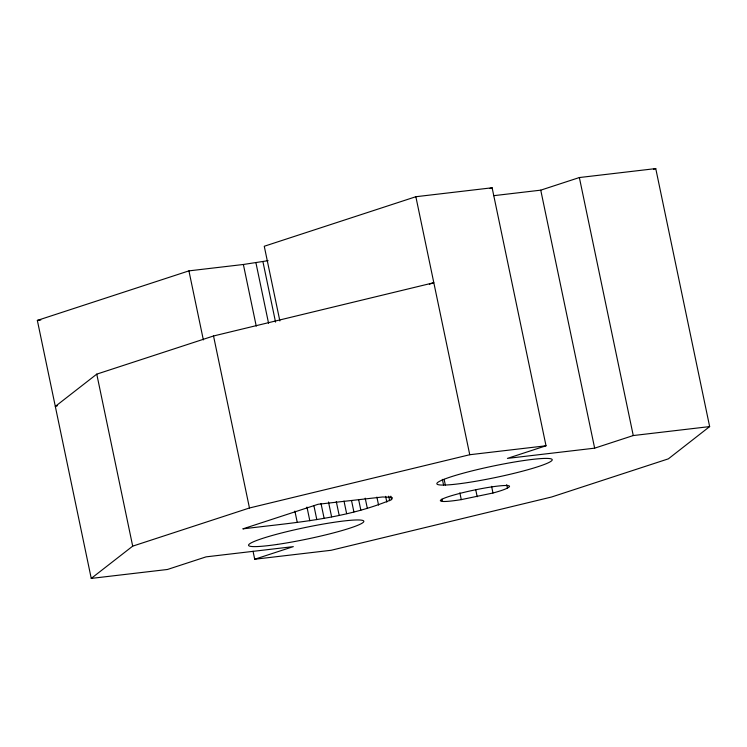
<?xml version="1.0" encoding="UTF-8"?>
<svg xmlns="http://www.w3.org/2000/svg" width="747" height="747" viewBox="0 0 747 747"><rect width="100%" height="100%" fill="white"/><g stroke="black" fill="none" stroke-linecap="round" stroke-linejoin="round"><path stroke-width="1.12" d="M391.549 499.603L392.418 497.866L391.372 497.306L382.604 496.979L318.166 504.262L242.831 528.885C292.665 522.657 344.722 519.305 391.549 499.603L390.83 496.176M493.692 195.677L540.753 190.158L579.364 177.543L655.754 168.589L709.65 426.593L668.35 458.854L551.575 497.007L331.098 550.287L254.708 559.242L253.037 551.249M429.394 284.168L433.82 282.721L213.53 335.982L96.765 374.135L55.315 406.405L57.528 405.686M268.126 260.666L243.373 264.485L188.926 270.872L37.35 320.407L91.246 578.411L132.695 546.141L249.461 507.988L469.751 454.727L546.02 445.782L492.124 187.777L415.855 196.722L264.261 246.258L279.864 320.949M489.92 188.496L492.124 187.777M653.532 169.308L655.754 168.589M546.02 445.782L507.418 458.397L594.649 448.163L633.26 435.548L709.65 426.593M254.708 559.242L293.319 546.627L206.079 556.86L167.468 569.475L91.246 578.411M507.446 488.006A32.373 3.212 -11.8 0 1 492.973 493.011L461.282 499.622A35.314 3.511 -11.8 0 1 442.373 501.442L440.441 500.882A35.314 3.511 -11.8 0 1 479.742 488.958A35.314 3.511 -11.8 0 1 507.446 488.006L506.737 484.626M37.35 320.407L40.814 319.996M443.569 485.074L445.343 485.027A58.864 5.845 -11.8 0 0 544.554 464.373A58.864 5.845 -11.8 0 0 495.513 465.568A58.864 5.845 -11.8 0 0 443.569 485.074L442.364 479.359M444.129 479.322L445.343 485.027M579.364 177.543L633.26 435.548M540.753 190.158L594.649 448.163M415.855 196.722L469.751 454.727M475.783 489.976L477.193 496.746M459.863 492.833L461.282 499.622M388.701 496.185L389.654 500.751M385.629 496.353L386.825 502.059M376.89 497.082L378.561 505.075M365.199 498.156L367.347 508.436M358.7 499.902L360.848 510.173M351.52 500.499L353.901 511.919M344.003 501.069L346.627 513.628M336.29 501.582L339.157 515.281M328.503 502.012L331.603 516.849M321.014 503.459L324.114 518.297M262.916 261.609L275.55 322.116M313.955 505.915L316.812 519.613M255.922 262.757L268.565 323.264M306.961 507.064L309.828 520.762M243.373 264.485L256.249 326.131M294.888 511.079L297.269 522.498M213.53 335.982L249.461 507.988M188.926 270.872L203.352 339.904M96.765 374.135L132.695 546.141M491.591 486.325L492.973 493.011M441.907 499.155L442.373 501.442M277.51 544.395A58.864 5.845 -11.8 0 0 363.836 521.35A58.864 5.845 -11.8 0 0 277.258 534.105A58.864 5.845 -11.8 0 0 277.51 544.395"/></g></svg>
